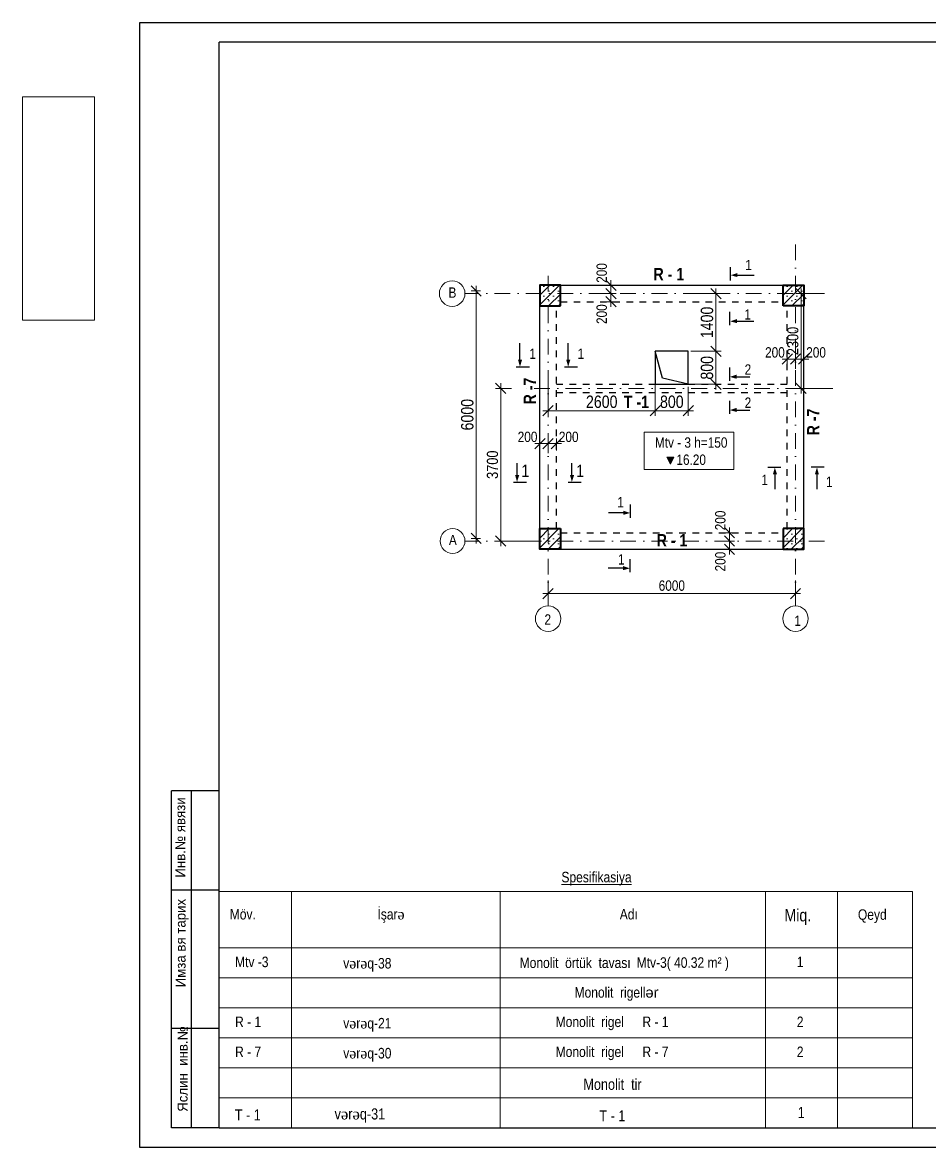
# Model space of a CAD drawing. Header units: millimetres. Extents: x -149347 to 251215, y -2929184 to -2541447.
# Drawn here: x 19029 to 41028, y -2671448 to -2644169 of the extents above; entities that cross this region are included whole.
import ezdxf

# ---------------------------------------------------------------- set-up
doc = ezdxf.new("R2010")
doc.units = ezdxf.units.MM
doc.linetypes.add('DASHDOTX2', pattern=[50.8, 25.4, -12.7, 0, -12.7])
doc.linetypes.add('HIDDEN', pattern=[4, 2, -2])
doc.layers.add('cedvel  0.09', color=7, linetype='Continuous', lineweight=13)
doc.layers.add('Калонлар', color=2, linetype='Continuous', lineweight=40)
doc.styles.add('CP_ATTR', font='A3TI(LA).TTF')
doc.styles.add('style1', font='A3TI(LA).TTF', dxfattribs={"height": 400})
doc.styles.add('style6', font='ARIALN.TTF', dxfattribs={"height": 300})
doc.dimstyles.new('DIM_100', dxfattribs={"dimscale": 100, "dimtxt": 250, "dimasz": 2.5, "dimexe": 1.25, "dimexo": 0.625, "dimtad": 1, "dimdec": 0, "dimtxsty": 'style1', "dimblk": 'OBLIQUE', "dimcen": 2.5, "dimdle": 1.25, "dimclrd": 251, "dimclre": 251, "dimaunit": 1, "dimadec": 3, "dimazin": 0, "dimtfac": 1, "dimtdec": 0, "dimtmove": 1, "dimatfit": 3, "dimfxl": 1.25, "dimlwd": 5, "dimlwe": 5, "dimarcsym": 0})

# ---------------------------------------------------------------- blocks, each defined once
blk = doc.blocks.new('mekteb')
at = {"color": 0, "lineweight": 25}
for p, q in [((99643, -1821466), (139843, -1821466)), ((99643, -1849866), (99643, -1821466)), ((139843, -1849866), (99643, -1849866))]:
    blk.add_line(p, q, dxfattribs=at)
at = {"color": 0, "lineweight": 25, "ltscale": 15}
for p, q in [((101643, -1849366), (101643, -1821966)), ((139343, -1821966), (101643, -1821966)), ((101643, -1849366), (139343, -1849366))]:
    blk.add_line(p, q, dxfattribs=at)
at = {"lineweight": 25, "ltscale": 0.25}
for p, q in [((100443, -1849366), (100443, -1840866)), ((100943, -1849367), (100943, -1840866))]:
    blk.add_line(p, q, dxfattribs=at)
at = {"lineweight": 25}
for p, q in [((101643, -1840866), (100443, -1840866)), ((101645, -1843366), (100445, -1843366)), ((101645, -1846866), (100445, -1846866)), ((101643, -1849366), (100443, -1849366))]:
    blk.add_line(p, q, dxfattribs=at)
at = {"lineweight": 25, "char_height": 250.01, "width": 5960.07, "attachment_point": 1, "rotation": 90, "style": 'CP_ATTR'}
for s, insert in [('\\pt3143;Инв.№ явязи', (100535, -1843053)), ('\\pt3143;Имза вя тарих', (100544, -1845823)), ('\\pt3143;Яслин  инв.№', (100595, -1848965))]:
    blk.add_mtext(s, dxfattribs=dict(at, insert=insert))
blk = doc.blocks.new('_Oblique')
at = {"color": 0, "linetype": 'ByBlock', "lineweight": -2}
blk.add_line((-0.5, -0.5), (0.5, 0.5), dxfattribs=at)
blk = doc.blocks.new('*D540')
at = {"color": 251, "lineweight": 5, "ltscale": 50, "transparency": 16777216}
for p, q in [((31778, -2657700), (31778, -2658141)), ((37778, -2657700), (37778, -2658141))]:
    blk.add_line(p, q, dxfattribs=at)
at = {"color": 251, "linetype": 'ByBlock', "lineweight": 5, "ltscale": 50, "transparency": 16777216}
blk.add_line((31653, -2658016), (37903, -2658016), dxfattribs=at)
at = {"layer": 'Defpoints', "color": 0, "lineweight": 15, "ltscale": 50, "transparency": 16777216}
for p in [(31778, -2657638), (37778, -2657638), (37778, -2658016)]:
    blk.add_point(p, dxfattribs=at)
at = {"color": 251, "lineweight": 5, "ltscale": 50, "transparency": 16777216, "xscale": 250, "yscale": 250, "zscale": 250, "rotation": 180}
blk.add_blockref('_Oblique', (31778, -2658016), dxfattribs=at)
at = {"color": 251, "lineweight": 5, "ltscale": 50, "transparency": 16777216, "xscale": 250, "yscale": 250, "zscale": 250}
blk.add_blockref('_Oblique', (37778, -2658016), dxfattribs=at)
at = {"color": 0, "lineweight": 15, "ltscale": 50, "transparency": 16777216, "insert": (34778, -2657825), "char_height": 300, "attachment_point": 5, "style": 'style6'}
blk.add_mtext('{\\H0.83333x;6000}', dxfattribs=at)
blk = doc.blocks.new('*D541')
at = {"color": 251, "linetype": 'ByBlock', "lineweight": 5, "ltscale": 50, "transparency": 16777216}
blk.add_line((30033, -2650554), (30033, -2656804), dxfattribs=at)
at = {"color": 251, "lineweight": 5, "ltscale": 50, "transparency": 16777216}
for p, q in [((30136, -2650679), (29908, -2650679)), ((30136, -2656679), (29908, -2656679))]:
    blk.add_line(p, q, dxfattribs=at)
at = {"layer": 'Defpoints', "color": 0, "lineweight": 15, "ltscale": 50, "transparency": 16777216}
for p in [(30198, -2650679), (30033, -2656679), (30198, -2656679)]:
    blk.add_point(p, dxfattribs=at)
at = {"color": 251, "lineweight": 5, "ltscale": 50, "transparency": 16777216, "xscale": 250, "yscale": 250, "zscale": 250}
for p, rotation in [((30033, -2650679), 90), ((30033, -2656679), 270)]:
    blk.add_blockref('_Oblique', p, dxfattribs=dict(at, rotation=rotation))
at = {"color": 0, "lineweight": 15, "ltscale": 50, "transparency": 16777216, "insert": (29818, -2653679), "char_height": 300, "attachment_point": 5, "rotation": 90, "style": 'style6'}
blk.add_mtext('6000', dxfattribs=at)
blk = doc.blocks.new('*D542')
at = {"color": 251, "lineweight": 5, "ltscale": 50, "transparency": 16777216}
for p, q in [((37578, -2652496), (37578, -2652205)), ((37778, -2652567), (37778, -2652205))]:
    blk.add_line(p, q, dxfattribs=at)
at = {"color": 251, "linetype": 'ByBlock', "lineweight": 5, "ltscale": 50, "transparency": 16777216}
blk.add_line((37453, -2652330), (37903, -2652330), dxfattribs=at)
at = {"layer": 'Defpoints', "color": 0, "lineweight": 15, "ltscale": 50, "transparency": 16777216}
for p in [(37778, -2652330), (37578, -2652559), (37778, -2652630)]:
    blk.add_point(p, dxfattribs=at)
at = {"color": 251, "lineweight": 5, "ltscale": 50, "transparency": 16777216, "xscale": 250, "yscale": 250, "zscale": 250, "rotation": 180}
blk.add_blockref('_Oblique', (37578, -2652330), dxfattribs=at)
at = {"color": 251, "lineweight": 5, "ltscale": 50, "transparency": 16777216, "xscale": 250, "yscale": 250, "zscale": 250}
blk.add_blockref('_Oblique', (37778, -2652330), dxfattribs=at)
at = {"color": 0, "lineweight": 15, "ltscale": 50, "transparency": 16777216, "insert": (37279, -2652170), "char_height": 300, "attachment_point": 5, "style": 'style6'}
blk.add_mtext('{\\H0.83333x;200}', dxfattribs=at)
blk = doc.blocks.new('*D549')
at = {"color": 251, "linetype": 'ByBlock', "lineweight": 5, "ltscale": 50, "transparency": 16777216}
blk.add_line((35847, -2652267), (35847, -2650617), dxfattribs=at)
at = {"color": 251, "lineweight": 5, "ltscale": 50, "transparency": 16777216}
for p, q in [((35240, -2650742), (35972, -2650742)), ((35240, -2652142), (35972, -2652142))]:
    blk.add_line(p, q, dxfattribs=at)
at = {"layer": 'Defpoints', "color": 0, "lineweight": 15, "ltscale": 50, "transparency": 16777216}
for p in [(35178, -2650742), (35847, -2650742), (35178, -2652142)]:
    blk.add_point(p, dxfattribs=at)
at = {"color": 251, "lineweight": 5, "ltscale": 50, "transparency": 16777216, "xscale": 250, "yscale": 250, "zscale": 250}
for p, rotation in [((35847, -2650742), 90), ((35847, -2652142), 270)]:
    blk.add_blockref('_Oblique', p, dxfattribs=dict(at, rotation=rotation))
at = {"color": 0, "lineweight": 15, "ltscale": 50, "transparency": 16777216, "insert": (35632, -2651442), "char_height": 300, "attachment_point": 5, "rotation": 90, "style": 'style6'}
blk.add_mtext('1400', dxfattribs=at)
blk = doc.blocks.new('*D550')
at = {"color": 251, "lineweight": 5, "ltscale": 50, "transparency": 16777216}
for p, q in [((35240, -2652142), (35972, -2652142)), ((35240, -2652942), (35972, -2652942))]:
    blk.add_line(p, q, dxfattribs=at)
at = {"color": 251, "linetype": 'ByBlock', "lineweight": 5, "ltscale": 50, "transparency": 16777216}
blk.add_line((35847, -2652017), (35847, -2653067), dxfattribs=at)
at = {"layer": 'Defpoints', "color": 0, "lineweight": 15, "ltscale": 50, "transparency": 16777216}
for p in [(35178, -2652142), (35178, -2652942), (35847, -2652942)]:
    blk.add_point(p, dxfattribs=at)
at = {"color": 251, "lineweight": 5, "ltscale": 50, "transparency": 16777216, "xscale": 250, "yscale": 250, "zscale": 250}
for p, rotation in [((35847, -2652142), 90), ((35847, -2652942), 270)]:
    blk.add_blockref('_Oblique', p, dxfattribs=dict(at, rotation=rotation))
at = {"color": 0, "lineweight": 15, "ltscale": 50, "transparency": 16777216, "insert": (35632, -2652542), "char_height": 300, "attachment_point": 5, "rotation": 90, "style": 'style6'}
blk.add_mtext('800', dxfattribs=at)
blk = doc.blocks.new('*D551')
at = {"color": 251, "lineweight": 5, "ltscale": 50, "transparency": 16777216}
for p, q in [((34378, -2653005), (34378, -2653709)), ((35178, -2653005), (35178, -2653709))]:
    blk.add_line(p, q, dxfattribs=at)
at = {"color": 251, "linetype": 'ByBlock', "lineweight": 5, "ltscale": 50, "transparency": 16777216}
blk.add_line((35303, -2653584), (34253, -2653584), dxfattribs=at)
at = {"layer": 'Defpoints', "color": 0, "lineweight": 15, "ltscale": 50, "transparency": 16777216}
for p in [(34378, -2652942), (35178, -2652942), (34378, -2653584)]:
    blk.add_point(p, dxfattribs=at)
at = {"color": 251, "lineweight": 5, "ltscale": 50, "transparency": 16777216, "xscale": 250, "yscale": 250, "zscale": 250, "rotation": 180}
blk.add_blockref('_Oblique', (34378, -2653584), dxfattribs=at)
at = {"color": 251, "lineweight": 5, "ltscale": 50, "transparency": 16777216, "xscale": 250, "yscale": 250, "zscale": 250}
blk.add_blockref('_Oblique', (35178, -2653584), dxfattribs=at)
at = {"color": 0, "lineweight": 15, "ltscale": 50, "transparency": 16777216, "insert": (34778, -2653368), "char_height": 300, "attachment_point": 5, "style": 'style6'}
blk.add_mtext('800', dxfattribs=at)
blk = doc.blocks.new('*D552')
at = {"color": 251, "lineweight": 5, "ltscale": 50, "transparency": 16777216}
for p, q in [((31778, -2652873), (31778, -2653709)), ((34378, -2652873), (34378, -2653709))]:
    blk.add_line(p, q, dxfattribs=at)
at = {"color": 251, "linetype": 'ByBlock', "lineweight": 5, "ltscale": 50, "transparency": 16777216}
blk.add_line((34503, -2653584), (31653, -2653584), dxfattribs=at)
at = {"layer": 'Defpoints', "color": 0, "lineweight": 15, "ltscale": 50, "transparency": 16777216}
for p in [(31778, -2652810), (34378, -2652810), (31778, -2653584)]:
    blk.add_point(p, dxfattribs=at)
at = {"color": 251, "lineweight": 5, "ltscale": 50, "transparency": 16777216, "xscale": 250, "yscale": 250, "zscale": 250, "rotation": 180}
blk.add_blockref('_Oblique', (31778, -2653584), dxfattribs=at)
at = {"color": 251, "lineweight": 5, "ltscale": 50, "transparency": 16777216, "xscale": 250, "yscale": 250, "zscale": 250}
blk.add_blockref('_Oblique', (34378, -2653584), dxfattribs=at)
at = {"color": 0, "lineweight": 15, "ltscale": 50, "transparency": 16777216, "insert": (33078, -2653368), "char_height": 300, "attachment_point": 5, "style": 'style6'}
blk.add_mtext('2600', dxfattribs=at)
blk = doc.blocks.new('*D528')
at = {"color": 251, "lineweight": 5, "ltscale": 50, "transparency": 16777216}
for p, q in [((37778, -2652567), (37778, -2652205)), ((37978, -2652496), (37978, -2652205))]:
    blk.add_line(p, q, dxfattribs=at)
at = {"color": 251, "linetype": 'ByBlock', "lineweight": 5, "ltscale": 50, "transparency": 16777216}
blk.add_line((38103, -2652330), (37653, -2652330), dxfattribs=at)
at = {"layer": 'Defpoints', "color": 0, "lineweight": 15, "ltscale": 50, "transparency": 16777216}
for p in [(37778, -2652330), (37778, -2652630), (37978, -2652559)]:
    blk.add_point(p, dxfattribs=at)
at = {"color": 251, "lineweight": 5, "ltscale": 50, "transparency": 16777216, "xscale": 250, "yscale": 250, "zscale": 250, "rotation": 180}
blk.add_blockref('_Oblique', (37778, -2652330), dxfattribs=at)
at = {"color": 251, "lineweight": 5, "ltscale": 50, "transparency": 16777216, "xscale": 250, "yscale": 250, "zscale": 250}
blk.add_blockref('_Oblique', (37978, -2652330), dxfattribs=at)
at = {"color": 0, "lineweight": 15, "ltscale": 50, "transparency": 16777216, "insert": (38277, -2652170), "char_height": 300, "attachment_point": 5, "style": 'style6'}
blk.add_mtext('{\\H0.83333x;200}', dxfattribs=at)
blk = doc.blocks.new('*D529')
at = {"color": 251, "linetype": 'ByBlock', "lineweight": 5, "ltscale": 50, "transparency": 16777216}
blk.add_line((31453, -2654378), (31903, -2654378), dxfattribs=at)
at = {"color": 251, "lineweight": 5, "ltscale": 50, "transparency": 16777216}
for p, q in [((31578, -2654544), (31578, -2654253)), ((31778, -2654615), (31778, -2654253))]:
    blk.add_line(p, q, dxfattribs=at)
at = {"layer": 'Defpoints', "color": 0, "lineweight": 15, "ltscale": 50, "transparency": 16777216}
for p in [(31778, -2654378), (31578, -2654607), (31778, -2654678)]:
    blk.add_point(p, dxfattribs=at)
at = {"color": 251, "lineweight": 5, "ltscale": 50, "transparency": 16777216, "xscale": 250, "yscale": 250, "zscale": 250, "rotation": 180}
blk.add_blockref('_Oblique', (31578, -2654378), dxfattribs=at)
at = {"color": 251, "lineweight": 5, "ltscale": 50, "transparency": 16777216, "xscale": 250, "yscale": 250, "zscale": 250}
blk.add_blockref('_Oblique', (31778, -2654378), dxfattribs=at)
at = {"color": 0, "lineweight": 15, "ltscale": 50, "transparency": 16777216, "insert": (31279, -2654218), "char_height": 300, "attachment_point": 5, "style": 'style6'}
blk.add_mtext('{\\H0.83333x;200}', dxfattribs=at)
blk = doc.blocks.new('*D530')
at = {"color": 251, "linetype": 'ByBlock', "lineweight": 5, "ltscale": 50, "transparency": 16777216}
blk.add_line((32103, -2654378), (31653, -2654378), dxfattribs=at)
at = {"color": 251, "lineweight": 5, "ltscale": 50, "transparency": 16777216}
for p, q in [((31778, -2654615), (31778, -2654253)), ((31978, -2654544), (31978, -2654253))]:
    blk.add_line(p, q, dxfattribs=at)
at = {"layer": 'Defpoints', "color": 0, "lineweight": 15, "ltscale": 50, "transparency": 16777216}
for p in [(31778, -2654378), (31778, -2654678), (31978, -2654607)]:
    blk.add_point(p, dxfattribs=at)
at = {"color": 251, "lineweight": 5, "ltscale": 50, "transparency": 16777216, "xscale": 250, "yscale": 250, "zscale": 250, "rotation": 180}
blk.add_blockref('_Oblique', (31778, -2654378), dxfattribs=at)
at = {"color": 251, "lineweight": 5, "ltscale": 50, "transparency": 16777216, "xscale": 250, "yscale": 250, "zscale": 250}
blk.add_blockref('_Oblique', (31978, -2654378), dxfattribs=at)
at = {"color": 0, "lineweight": 15, "ltscale": 50, "transparency": 16777216, "insert": (32277, -2654218), "char_height": 300, "attachment_point": 5, "style": 'style6'}
blk.add_mtext('{\\H0.83333x;200}', dxfattribs=at)
blk = doc.blocks.new('*D531')
at = {"color": 251, "lineweight": 5, "ltscale": 50, "transparency": 16777216}
for p, q in [((33134, -2650542), (33425, -2650542)), ((33063, -2650742), (33425, -2650742))]:
    blk.add_line(p, q, dxfattribs=at)
at = {"color": 251, "linetype": 'ByBlock', "lineweight": 5, "ltscale": 50, "transparency": 16777216}
blk.add_line((33300, -2650417), (33300, -2650867), dxfattribs=at)
at = {"layer": 'Defpoints', "color": 0, "lineweight": 15, "ltscale": 50, "transparency": 16777216}
for p in [(33071, -2650542), (33000, -2650742), (33300, -2650742)]:
    blk.add_point(p, dxfattribs=at)
at = {"color": 251, "lineweight": 5, "ltscale": 50, "transparency": 16777216, "xscale": 250, "yscale": 250, "zscale": 250}
for p, rotation in [((33300, -2650542), 90), ((33300, -2650742), 270)]:
    blk.add_blockref('_Oblique', p, dxfattribs=dict(at, rotation=rotation))
at = {"color": 0, "lineweight": 15, "ltscale": 50, "transparency": 16777216, "insert": (33079, -2650243), "char_height": 300, "attachment_point": 5, "rotation": 90, "style": 'style6'}
blk.add_mtext('{\\H0.83333x;200}', dxfattribs=at)
blk = doc.blocks.new('*D532')
at = {"color": 251, "linetype": 'ByBlock', "lineweight": 5, "ltscale": 50, "transparency": 16777216}
blk.add_line((33300, -2651067), (33300, -2650617), dxfattribs=at)
at = {"color": 251, "lineweight": 5, "ltscale": 50, "transparency": 16777216}
for p, q in [((33063, -2650742), (33425, -2650742)), ((33134, -2650942), (33425, -2650942))]:
    blk.add_line(p, q, dxfattribs=at)
at = {"layer": 'Defpoints', "color": 0, "lineweight": 15, "ltscale": 50, "transparency": 16777216}
for p in [(33000, -2650742), (33300, -2650742), (33071, -2650942)]:
    blk.add_point(p, dxfattribs=at)
at = {"color": 251, "lineweight": 5, "ltscale": 50, "transparency": 16777216, "xscale": 250, "yscale": 250, "zscale": 250}
for p, rotation in [((33300, -2650742), 90), ((33300, -2650942), 270)]:
    blk.add_blockref('_Oblique', p, dxfattribs=dict(at, rotation=rotation))
at = {"color": 0, "lineweight": 15, "ltscale": 50, "transparency": 16777216, "insert": (33079, -2651241), "char_height": 300, "attachment_point": 5, "rotation": 90, "style": 'style6'}
blk.add_mtext('{\\H0.83333x;200}', dxfattribs=at)
blk = doc.blocks.new('*D533')
at = {"color": 251, "lineweight": 5, "ltscale": 50, "transparency": 16777216}
for p, q in [((36010, -2656542), (36302, -2656542)), ((35939, -2656742), (36302, -2656742))]:
    blk.add_line(p, q, dxfattribs=at)
at = {"color": 251, "linetype": 'ByBlock', "lineweight": 5, "ltscale": 50, "transparency": 16777216}
blk.add_line((36177, -2656417), (36177, -2656867), dxfattribs=at)
at = {"layer": 'Defpoints', "color": 0, "lineweight": 15, "ltscale": 50, "transparency": 16777216}
for p in [(35948, -2656542), (35877, -2656742), (36177, -2656742)]:
    blk.add_point(p, dxfattribs=at)
at = {"color": 251, "lineweight": 5, "ltscale": 50, "transparency": 16777216, "xscale": 250, "yscale": 250, "zscale": 250}
for p, rotation in [((36177, -2656542), 90), ((36177, -2656742), 270)]:
    blk.add_blockref('_Oblique', p, dxfattribs=dict(at, rotation=rotation))
at = {"color": 0, "lineweight": 15, "ltscale": 50, "transparency": 16777216, "insert": (35956, -2656243), "char_height": 300, "attachment_point": 5, "rotation": 90, "style": 'style6'}
blk.add_mtext('{\\H0.83333x;200}', dxfattribs=at)
blk = doc.blocks.new('*D534')
at = {"color": 251, "linetype": 'ByBlock', "lineweight": 5, "ltscale": 50, "transparency": 16777216}
blk.add_line((36177, -2657067), (36177, -2656617), dxfattribs=at)
at = {"color": 251, "lineweight": 5, "ltscale": 50, "transparency": 16777216}
for p, q in [((35939, -2656742), (36302, -2656742)), ((36010, -2656942), (36302, -2656942))]:
    blk.add_line(p, q, dxfattribs=at)
at = {"layer": 'Defpoints', "color": 0, "lineweight": 15, "ltscale": 50, "transparency": 16777216}
for p in [(35877, -2656742), (36177, -2656742), (35948, -2656942)]:
    blk.add_point(p, dxfattribs=at)
at = {"color": 251, "lineweight": 5, "ltscale": 50, "transparency": 16777216, "xscale": 250, "yscale": 250, "zscale": 250}
for p, rotation in [((36177, -2656742), 90), ((36177, -2656942), 270)]:
    blk.add_blockref('_Oblique', p, dxfattribs=dict(at, rotation=rotation))
at = {"color": 0, "lineweight": 15, "ltscale": 50, "transparency": 16777216, "insert": (35956, -2657241), "char_height": 300, "attachment_point": 5, "rotation": 90, "style": 'style6'}
blk.add_mtext('{\\H0.83333x;200}', dxfattribs=at)
blk = doc.blocks.new('*D535')
at = {"color": 251, "lineweight": 5, "ltscale": 50, "transparency": 16777216}
for p, q in [((30892, -2653042), (30504, -2653042)), ((31232, -2656742), (30504, -2656742))]:
    blk.add_line(p, q, dxfattribs=at)
at = {"color": 251, "linetype": 'ByBlock', "lineweight": 5, "ltscale": 50, "transparency": 16777216}
blk.add_line((30629, -2656867), (30629, -2652917), dxfattribs=at)
at = {"layer": 'Defpoints', "color": 0, "lineweight": 15, "ltscale": 50, "transparency": 16777216}
for p in [(30629, -2653042), (30954, -2653042), (31294, -2656742)]:
    blk.add_point(p, dxfattribs=at)
at = {"color": 251, "lineweight": 5, "ltscale": 50, "transparency": 16777216, "xscale": 250, "yscale": 250, "zscale": 250}
for p, rotation in [((30629, -2653042), 90), ((30629, -2656742), 270)]:
    blk.add_blockref('_Oblique', p, dxfattribs=dict(at, rotation=rotation))
at = {"color": 0, "lineweight": 15, "ltscale": 50, "transparency": 16777216, "insert": (30429, -2654892), "char_height": 300, "attachment_point": 5, "rotation": 90, "style": 'style6'}
blk.add_mtext('{\\H0.9x;3700}', dxfattribs=at)
blk = doc.blocks.new('*D553')
at = {"color": 251, "linetype": 'ByBlock', "lineweight": 5, "ltscale": 50, "transparency": 16777216}
blk.add_line((37915, -2653167), (37915, -2650617), dxfattribs=at)
at = {"color": 251, "lineweight": 5, "ltscale": 50, "transparency": 16777216}
for p, q in [((38358, -2650742), (37790, -2650742)), ((38358, -2653042), (37790, -2653042))]:
    blk.add_line(p, q, dxfattribs=at)
at = {"layer": 'Defpoints', "color": 0, "lineweight": 15, "ltscale": 50, "transparency": 16777216}
for p in [(37915, -2650742), (38421, -2650742), (38421, -2653042)]:
    blk.add_point(p, dxfattribs=at)
at = {"color": 251, "lineweight": 5, "ltscale": 50, "transparency": 16777216, "xscale": 250, "yscale": 250, "zscale": 250}
for p, rotation in [((37915, -2650742), 90), ((37915, -2653042), 270)]:
    blk.add_blockref('_Oblique', p, dxfattribs=dict(at, rotation=rotation))
at = {"color": 0, "lineweight": 15, "ltscale": 50, "transparency": 16777216, "insert": (37714, -2651892), "char_height": 300, "attachment_point": 5, "rotation": 90, "style": 'style6'}
blk.add_mtext('{\\H0.9x;2300}', dxfattribs=at)

msp = doc.modelspace()

# ---------------------------------------------------------------- hatches: boundary and pattern name
at = {"lineweight": 15, "ltscale": 50}
h = msp.add_hatch(dxfattribs=at)
h.set_pattern_fill('SACNCR', color=4, scale=70)
h.set_pattern_definition([(45, (-772642.18, -69659.82), (-117.865862, 117.865862), []), (45, (-772524.32, -69659.82), (-117.865862, 117.865862), [0, -166.6875])])
h.paths.add_polyline_path([(32077.81576, -2651042.21499), (31577.81576, -2651042.21499), (31577.81576, -2650542.21499), (32077.81576, -2650542.21499)])
h = msp.add_hatch(dxfattribs=at)
h.set_pattern_fill('SACNCR', color=4, scale=70)
h.set_pattern_definition([(45, (-766742.18, -69659.82), (-117.865862, 117.865862), []), (45, (-766624.32, -69659.82), (-117.865862, 117.865862), [0, -166.6875])])
h.paths.add_polyline_path([(37977.81576, -2651042.21499), (37477.81576, -2651042.21499), (37477.81576, -2650542.21499), (37977.81576, -2650542.21499)])
at = {"lineweight": 20, "ltscale": 15}
h = msp.add_hatch(color=256, dxfattribs=at)
h.dxf.hatch_style = 1
h.paths.add_polyline_path([(34656.23581, -2654712.58068), (34829.96245, -2654712.58068), (34742.62814, -2654878.93711)])
at = {"lineweight": 15, "ltscale": 50}
h = msp.add_hatch(dxfattribs=at)
h.set_pattern_fill('SACNCR', color=4, scale=70)
h.set_pattern_definition([(45, (-772642.18, -63759.82), (-117.865862, 117.865862), []), (45, (-772524.32, -63759.82), (-117.865862, 117.865862), [0, -166.6875])])
h.paths.add_polyline_path([(32077.81576, -2656942.21499), (31577.81576, -2656942.21499), (31577.81576, -2656442.21499), (32077.81576, -2656442.21499)])
h = msp.add_hatch(dxfattribs=at)
h.set_pattern_fill('SACNCR', color=4, scale=70)
h.set_pattern_definition([(45, (-766742.18, -63759.82), (-117.865862, 117.865862), []), (45, (-766624.32, -63759.82), (-117.865862, 117.865862), [0, -166.6875])])
h.paths.add_polyline_path([(37977.81576, -2656942.21499), (37477.81576, -2656942.21499), (37477.81576, -2656442.21499), (37977.81576, -2656442.21499)])

# ---------------------------------------------------------------- linework, layer by layer
at = {"color": 1, "linetype": 'DASHDOTX2', "lineweight": 13, "ltscale": 15}
for p, q in [((37777.81576, -2658315.4374), (37777.81576, -2649375.50898)), ((31777.81576, -2658315.4374), (31777.81576, -2650188.85818)), ((38480.22982, -2650742.21499), (29760.36207, -2650742.21499)), ((38480.22982, -2656742.21499), (29760.36207, -2656742.21499))]:
    msp.add_line(p, q, dxfattribs=at)
at = {"lineweight": 30}
for p, q in [((36199.08236, -2650422.90521), (36199.08236, -2650105.50681)), ((36371.01251, -2650296.82939), (36776.06884, -2650296.82939)), ((36183.5397, -2651504.93415), (36183.5397, -2651187.53576)), ((36358.87921, -2651414.27843), (36763.93554, -2651414.27843)), ((31094.38169, -2652348.79954), (31094.38169, -2651943.74321)), ((32263.61208, -2652348.79954), (32263.61208, -2651943.74321)), ((31005.08447, -2652520.72969), (31322.48286, -2652520.72969)), ((32174.31486, -2652520.72969), (32491.71325, -2652520.72969)), ((36183.5397, -2652854.83472), (36183.5397, -2652537.43633)), ((36348.9147, -2652761.80052), (36673.3908, -2652761.80052)), ((36183.5397, -2653660.28222), (36183.5397, -2653342.88383)), ((36348.9147, -2653567.24802), (36673.3908, -2653567.24802)), ((31024.03593, -2655143.95964), (31024.03593, -2654857.59705)), ((32354.30927, -2655143.95964), (32354.30927, -2654857.59705)), ((37103.73355, -2654953.40894), (37421.13194, -2654953.40894)), ((38471.76487, -2654953.40894), (38154.36648, -2654953.40894)), ((37276.16815, -2655125.3391), (37276.16815, -2655484.48436)), ((38299.33027, -2655125.3391), (38299.33027, -2655484.48436)), ((30934.73871, -2655315.88979), (31252.1371, -2655315.88979)), ((32265.01205, -2655315.88979), (32582.41044, -2655315.88979)), ((33603.30924, -2656057.91147), (33240.64098, -2656057.91147)), ((33775.23939, -2656176.9298), (33775.23939, -2655859.53141)), ((33766.38568, -2657496.03542), (33766.38568, -2657178.63703)), ((33594.45552, -2657403.78518), (33231.78727, -2657403.78518))]:
    msp.add_line(p, q, dxfattribs=at)
at = {"color": 0, "lineweight": 20, "ltscale": 15}
for p, q in [((34828.98534, -2654712.58068), (34655.2587, -2654712.58068)), ((34656.23581, -2654712.58068), (34742.62814, -2654878.93711)), ((34742.62814, -2654878.93711), (34829.96245, -2654712.58068))]:
    msp.add_line(p, q, dxfattribs=at)
at = {"lineweight": 20}
for p, q in [((40613.46149, -2665241.80383), (23799.56805, -2665241.80383)), ((25556.33325, -2665241.80383), (25556.33325, -2670967.61619)), ((30616.01133, -2665234.44059), (30616.01133, -2666605.09249)), ((37046.77943, -2665241.80383), (37046.77943, -2670967.61619)), ((38795.74328, -2665241.80383), (38795.74328, -2666605.09249)), ((40613.46149, -2665241.80383), (40613.46149, -2670967.61619)), ((40613.46149, -2666605.09249), (23799.56805, -2666605.09249)), ((30616.01133, -2666605.09249), (30616.01133, -2670967.61619)), ((38795.74328, -2666605.09249), (38795.74328, -2670967.61619)), ((40613.46149, -2667332.17977), (23787.14677, -2667332.17977))]:
    msp.add_line(p, q, dxfattribs=at)
at = {"color": 1, "lineweight": 15, "ltscale": 15}
for points in [[(19029.34701, -2645969.47968), (20775.9368, -2645969.47968), (20775.9368, -2651387.49007), (19029.34701, -2651387.49007)], [(37977.81576, -2650542.21499), (31577.81576, -2650542.21499), (31577.81576, -2656942.21499), (37977.81576, -2656942.21499)]]:
    msp.add_lwpolyline(points, close=True, dxfattribs=at)
at = {"color": 3, "lineweight": 30}
for points in [[(32077.81576, -2650542.21499), (37477.81576, -2650542.21499)], [(31577.81576, -2656442.21499), (31577.81576, -2651042.21499)], [(37977.81576, -2656442.21499), (37977.81576, -2651042.21499)], [(32077.81576, -2656942.21499), (37477.81576, -2656942.21499)]]:
    msp.add_lwpolyline(points, dxfattribs=at)
at = {"linetype": 'HIDDEN', "lineweight": 25, "ltscale": 80}
for points in [[(31977.81576, -2656442.21499), (31977.81576, -2651042.21499)], [(32077.81576, -2650942.21499), (37477.81576, -2650942.21499)], [(37577.81576, -2656442.21499), (37577.81576, -2651042.21499)], [(31977.81576, -2652942.21499), (37577.81576, -2652942.21499)], [(31977.81576, -2653142.21499), (37577.81576, -2653142.21499)], [(32077.81576, -2656542.21499), (37477.81576, -2656542.21499)]]:
    msp.add_lwpolyline(points, dxfattribs=at)
at = {"color": 3, "lineweight": 30, "ltscale": 15}
msp.add_lwpolyline([(34377.81576, -2652942.21499), (35177.81576, -2652942.21499), (35177.81576, -2652142.21499), (34377.81576, -2652142.21499)], close=True, dxfattribs=at)
msp.add_lwpolyline([(35177.81576, -2652942.21499), (34552.66978, -2652795.43089), (34377.81576, -2652142.21499)], dxfattribs=at)
at = {"color": 1, "linetype": 'DASHDOTX2', "lineweight": 13, "ltscale": 15}
msp.add_lwpolyline([(38680.80501, -2653042.21499), (31075.4017, -2653042.21499)], dxfattribs=at)
at = {"color": 0, "lineweight": 5, "ltscale": 15}
msp.add_lwpolyline([(34105.08169, -2654105.51445), (36280.57713, -2654105.51445), (36280.57713, -2655009.89847), (34105.08169, -2655009.89847)], close=True, dxfattribs=at)
at = {"color": 231, "lineweight": 15, "ltscale": 50}
for centre, radius in [((29450.02153, -2650742.21499), 310.34053), ((29459.95697, -2656742.21499), 300.40509), ((31777.81576, -2658624.60361), 309.16622), ((37777.81576, -2658624.60361), 309.16622)]:
    msp.add_circle(centre, radius, dxfattribs=at)
at = {"lineweight": 30}
for points in [[(36371.01251, -2650243.71592), (36205.63751, -2650296.82939), (36371.01251, -2650342.77406)], [(36358.87921, -2651361.16496), (36193.50421, -2651414.27843), (36358.87921, -2651460.2231)], [(31147.49516, -2652348.79954), (31094.38169, -2652514.17454), (31048.43702, -2652348.79954)], [(32316.72555, -2652348.79954), (32263.61208, -2652514.17454), (32217.6674, -2652348.79954)], [(36348.9147, -2652708.68705), (36183.5397, -2652761.80052), (36348.9147, -2652807.74519)], [(36348.9147, -2653514.13455), (36183.5397, -2653567.24802), (36348.9147, -2653613.19269)], [(37329.28162, -2655125.3391), (37276.16815, -2654959.9641), (37230.22348, -2655125.3391)], [(38246.2168, -2655125.3391), (38299.33027, -2654959.9641), (38345.27494, -2655125.3391)], [(31077.1494, -2655143.95964), (31024.03593, -2655309.33464), (30978.09126, -2655143.95964)], [(32407.42274, -2655143.95964), (32354.30927, -2655309.33464), (32308.3646, -2655143.95964)], [(33603.30924, -2656008.3824), (33768.68424, -2656061.49587), (33603.30924, -2656107.44054)], [(33594.45552, -2657350.67171), (33759.83052, -2657403.78518), (33594.45552, -2657449.72985)]]:
    msp.add_solid(points, dxfattribs=at)
at = {"layer": 'cedvel  0.09', "lineweight": 20}
for p, q in [((40613.46149, -2668059.26706), (23799.56805, -2668059.26706)), ((40613.46149, -2668786.35434), (23799.56805, -2668786.35434)), ((40613.46149, -2669513.44163), (23799.56805, -2669513.44163)), ((40613.46149, -2670240.52891), (23799.56805, -2670240.52891)), ((40613.46137, -2670967.61619), (23799.56793, -2670967.61619)), ((40613.46149, -2670967.61619), (23799.56805, -2670967.61619))]:
    msp.add_line(p, q, dxfattribs=at)
at = {"layer": 'Калонлар', "color": 1}
for points in [[(32077.81576, -2651042.21499), (32077.81576, -2650542.21499), (31577.81576, -2650542.21499), (31577.81576, -2651042.21499)], [(37477.81576, -2651042.21499), (37477.81576, -2650542.21499), (37977.81576, -2650542.21499), (37977.81576, -2651042.21499)], [(32077.81576, -2656442.21499), (32077.81576, -2656942.21499), (31577.81576, -2656942.21499), (31577.81576, -2656442.21499)], [(37477.81576, -2656442.21499), (37477.81576, -2656942.21499), (37977.81576, -2656942.21499), (37977.81576, -2656442.21499)]]:
    msp.add_lwpolyline(points, close=True, dxfattribs=at)

# ---------------------------------------------------------------- block references
at = {"lineweight": 15, "xscale": 0.9604837554369011, "yscale": 0.9604837554369011, "zscale": 0.9604837554369011}
msp.add_blockref('mekteb', (-73827.0471, -894681.2072), dxfattribs=at)

# ---------------------------------------------------------------- texts
at = {"lineweight": 9, "char_height": 300, "width": 5396.4038597, "style": 'style6'}
for s, insert, attachment_point in [(' {\\fArial Narrow|b0|i0|c238|p34;\\H0.83333x;1}', (36463.85556, -2649924.69499), 1), (' {\\fArial Narrow|b0|i0|c238|p34;\\H0.83333x;1}', (36443.43284, -2651373.86769), 7), (' {\\fArial Narrow|b0|i0|c238|p34;\\H0.83333x;1}', (31481.61217, -2652325.73824), 9), (' {\\fArial Narrow|b0|i0|c238|p34;\\H0.83333x;1}', (32650.84256, -2652325.73824), 9), (' {\\fArial Narrow|b0|i0|c238|p34;\\H0.83333x;2}', (36449.1179, -2652707.58925), 7), (' {\\fArial Narrow|b0|i0|c238|p34;\\H0.83333x;2}', (36449.1179, -2653513.03675), 7), ('{\\fArial Narrow|b0|i0|c238|p34;1}', (31320.8548, -2655189.92433), 9), ('{\\fArial Narrow|b0|i0|c238|p34;1}', (32651.12814, -2655189.92433), 9), (' {\\fArial Narrow|b0|i0|c238|p34;\\H0.83333x;1}', (37111.64408, -2655132.91124), 3), (' {\\fArial Narrow|b0|i0|c238|p34;\\H0.83333x;1}', (38421.53695, -2655181.51114), 1), (' {\\fArial Narrow|b0|i0|c238|p34;\\H0.83333x;1}', (33613.60562, -2655925.41171), 9), (' {\\fArial Narrow|b0|i0|c238|p34;\\H0.83333x;1}', (33631.12428, -2657311.85157), 9)]:
    msp.add_mtext(s, dxfattribs=dict(at, insert=insert, attachment_point=attachment_point))
at = {"color": 2, "char_height": 300, "width": 2943.4782149, "attachment_point": 7, "style": 'style6'}
for s, insert in [('{\\fArial Narrow|b1|i0|c204|p34;R\\fArial Narrow|b1|i0|c238|p34; - 1}', (34333.20681, -2650421.49782)), ('{\\fArial Narrow|b1|i0|c238|p34;T -1} {\\fArial Narrow|b0|i0|c162|p34; }', (33613.87546, -2653520.34142)), ('{\\fArial Narrow|b1|i0|c204|p34;R\\fArial Narrow|b1|i0|c238|p34; - 1}', (34411.49277, -2656873.74777))]:
    msp.add_mtext(s, dxfattribs=dict(at, insert=insert))
at = {"color": 231, "lineweight": 15, "ltscale": 50, "char_height": 250, "attachment_point": 1, "style": 'style6'}
for s, insert in [('{\\fArial Narrow|b0|i0|c238|p34;B}', (29361.81635, -2650592.67701)), ('{\\fArial Narrow|b0|i0|c238|p34;A}', (29371.7518, -2656592.67701)), ('{\\fArial Narrow|b0|i0|c238|p34;2}', (31689.61058, -2658519.35482)), ('{\\fArial Narrow|b0|i0|c238|p34;1}', (37749.41973, -2658550.90504))]:
    msp.add_mtext_dynamic_manual_height_columns(s, width=157.5516269, gutter_width=12.5, heights=[0], dxfattribs=dict(at, insert=insert))
at = {"color": 2, "char_height": 300, "width": 2943.4782149, "attachment_point": 3, "rotation": 90, "style": 'style6'}
for insert in [(31184.57058, -2652781.53641), (38059.01179, -2653531.51552)]:
    msp.add_mtext('{\\fArial Narrow|b1|i0|c204|p34;R\\fArial Narrow|b1|i0|c238|p34; -7}', dxfattribs=dict(at, insert=insert))
at = {"color": 0, "ltscale": 3, "insert": (37005.19542, -2654899.302), "char_height": 300, "width": 3897.4617739, "attachment_point": 9, "style": 'style6'}
msp.add_mtext('\\pxqc,t8;{\\fArial Narrow|b0|i0|c238|p34;    \\fArial Narrow|b0|i0|c204|p34;\\H0.83333x;Mtv\\fArial Narrow|b0|i0|c238|p34; \\fArial Narrow|b0|i0|c204|p34;-\\fArial Narrow|b0|i0|c238|p34; 3 h=150 \\P\\ptz;    \\H0.8x; \\H1.25x;16.20}', dxfattribs=at)
at = {"color": 7, "lineweight": 5, "ltscale": 15, "attachment_point": 1, "style": 'style6'}
for s, insert, char_height in [('{\\fArial Narrow|b0|i0|c238|p34;\\LSpesifikasiya}', (32100.63471, -2664764.19772), 254.6775), ('{\\fArial Narrow|b0|i0|c238|p34;İşar\\fTimes New Roman|b0|i0|c238|p18;ə}', (27639.24877, -2665663.69857), 254.6775), ('{\\fArial Narrow|b0|i0|c238|p34;Möv.}', (24056.91745, -2665663.69857), 254.6775), ('{\\fArial Narrow|b0|i0|c238|p34;Adı}', (33515.7661, -2665663.69857), 254.6775), ('{\\fArial Narrow|b0|i0|c238|p34;Miq.}', (37509.79691, -2665665.14263), 300), ('{\\fArial Narrow|b0|i0|c238|p34;Qeyd}', (39291.84944, -2665672.50587), 254.6775)]:
    msp.add_mtext_dynamic_manual_height_columns(s, width=1101.6842084, gutter_width=3519.63915, heights=[0], dxfattribs=dict(at, insert=insert, char_height=char_height))
at = {"lineweight": 40, "attachment_point": 1, "style": 'style6'}
for s, insert, char_height, width in [('{\\fArial Narrow|b0|i0|c238|p34;Mtv -3  }', (24185.36034, -2666820.04085), 254.6775, 1200.2335115), ('{\\fArial Narrow|b0|i0|c238|p34;v\\fTimes New Roman|b0|i0|c238|p18;ə\\fArial Narrow|b0|i0|c238|p34;r\\fTimes New Roman|b0|i0|c238|p18;ə\\fArial Narrow|b0|i0|c238|p34;q-}38', (26808.67147, -2666852.56932), 254.6775, 1247.8296954), ('{\\fArial Narrow|b0|i0|c238|p34;Monolit  örtük  tavası   }', (31087.72388, -2666841.24415), 254.6775, 5270.3469366), ('{\\fArial Narrow|b0|i0|c238|p34; 1   }', (37728.34003, -2666820.04085), 254.6775, 1200.2335115), ('{\\fArial Narrow|b0|i0|c238|p34;Monolit  rigell\\fArial|b0|i0|c238|p34;ər}', (32419.11618, -2667559.41727), 254.6775, 5249.2929047), ('{\\fArial Narrow|b0|i0|c238|p34;R - 1   }', (24185.36034, -2668274.21542), 254.6775, 1200.2335115), ('{\\fArial Narrow|b0|i0|c238|p34;v\\fTimes New Roman|b0|i0|c238|p18;ə\\fArial Narrow|b0|i0|c238|p34;r\\fTimes New Roman|b0|i0|c238|p18;ə\\fArial Narrow|b0|i0|c238|p34;q-}21', (26808.67147, -2668306.74389), 254.6775, 1247.8296954), ('{\\fArial Narrow|b0|i0|c238|p34;Monolit  rigel}', (31961.03598, -2668272.11049), 254.6775, 5249.2929047), ('{\\fArial Narrow|b0|i0|c238|p34;R - 1   }', (34065.26671, -2668274.21542), 254.6775, 1200.2335115), ('{\\fArial Narrow|b0|i0|c238|p34; 2   }', (37728.34003, -2668274.21542), 254.6775, 1200.2335115), ('{\\fArial Narrow|b0|i0|c238|p34;R - 7   }', (24185.36034, -2669001.3027), 254.6775, 1200.2335115), ('{\\fArial Narrow|b0|i0|c238|p34;v\\fTimes New Roman|b0|i0|c238|p18;ə\\fArial Narrow|b0|i0|c238|p34;r\\fTimes New Roman|b0|i0|c238|p18;ə\\fArial Narrow|b0|i0|c238|p34;q-}30', (26808.67147, -2669033.83117), 254.6775, 1247.8296954), ('{\\fArial Narrow|b0|i0|c238|p34;Monolit  rigel}', (31961.03598, -2668999.19777), 254.6775, 5249.2929047), ('{\\fArial Narrow|b0|i0|c238|p34;R - 7   }', (34065.26671, -2669001.3027), 254.6775, 1200.2335115), ('{\\fArial Narrow|b0|i0|c238|p34; 2   }', (37728.34003, -2669001.3027), 254.6775, 1200.2335115), ('{\\fArial Narrow|b0|i0|c238|p34;Monolit  tir}', (32633.80125, -2669782.30463), 267.411375, 5511.75755), ('{\\fArial Narrow|b0|i0|c238|p34;T - 1   }', (24177.74977, -2670524.06231), 267.411375, 1260.245187), ('{\\fArial Narrow|b0|i0|c238|p34;v\\fTimes New Roman|b0|i0|c238|p18;ə\\fArial Narrow|b0|i0|c238|p34;r\\fTimes New Roman|b0|i0|c238|p18;ə\\fArial Narrow|b0|i0|c238|p34;q-}31', (26598.63065, -2670500.37958), 267.411375, 1310.2211802), ('{\\fArial Narrow|b0|i0|c238|p34;T - 1   }', (33021.23331, -2670545.7718), 267.411375, 1260.245187), ('{\\fArial Narrow|b0|i0|c238|p34; 1   }', (37745.77594, -2670466.22469), 267.411375, 1260.245187)]:
    msp.add_mtext(s, dxfattribs=dict(at, insert=insert, char_height=char_height, width=width))
at = {"color": 0, "insert": (32789.86183, -2666836.19526), "char_height": 254.6775, "width": 5518.0125, "attachment_point": 1, "style": 'style6'}
msp.add_mtext('{\\fArial Narrow|b0|i0|c238|p34;\\C256;              }Мtv-{\\fArial Narrow|b0|i0|c238|p34;3}( {\\fArial Narrow|b0|i0|c238|p34;40.32 }m²{\\fArial Narrow|b0|i0|c238|p34; })', dxfattribs=at)

# ---------------------------------------------------------------- dimensions: what is measured, and where the dimension line sits
at = {"color": 231, "lineweight": 15, "ltscale": 50}
for base, p1, p2, angle, picture, middle in [((33300.35802, -2650742.21499), (33071.16447, -2650542.21499), (33000.3229, -2650742.21499), 270, '*D531', (33269.5261, -2650243.04398)), ((33300.35802, -2650742.21499), (33071.16447, -2650942.21499), (33000.3229, -2650742.21499), 90, '*D532', (33269.5261, -2651241.386)), ((37777.81576, -2652329.78632), (37577.81576, -2652558.97986), (37777.81576, -2652629.82144), 0, '*D542', (37278.64475, -2652360.61823)), ((37777.81576, -2652329.78632), (37977.81576, -2652558.97986), (37777.81576, -2652629.82144), 180, '*D528', (38276.98677, -2652360.61823)), ((31777.81576, -2654377.7902), (31577.81576, -2654606.98374), (31777.81576, -2654677.82532), 0, '*D529', (31278.64475, -2654408.62212)), ((31777.81576, -2654377.7902), (31977.81576, -2654606.98374), (31777.81576, -2654677.82532), 180, '*D530', (32276.98677, -2654408.62212)), ((36177.01972, -2656742.21499), (35947.82618, -2656542.21499), (35876.9846, -2656742.21499), 270, '*D533', (36146.1878, -2656243.04398)), ((36177.01972, -2656742.21499), (35947.82618, -2656942.21499), (35876.9846, -2656742.21499), 90, '*D534', (36146.1878, -2657241.386))]:
    dim = msp.add_linear_dim(base=base, p1=p1, p2=p2, angle=angle, text='{\\H0.83333x;<>}', dimstyle='DIM_100', override={"dimtxsty": 'style6'}, dxfattribs=at)
    dim.commit()
    dim.dimension.update_dxf_attribs({"geometry": picture, "text_midpoint": middle, "dimtype": 160})
for base, p1, p2, angle, picture, middle in [((30033.33745, -2656678.61035), (30198.49011, -2650678.61035), (30198.49011, -2656678.61035), 90, '*D541', (29817.66556, -2653678.61035)), ((35847.41903, -2650742.21499), (35177.81576, -2652142.21499), (35177.81576, -2650742.21499), 90, '*D549', (35631.74714, -2651442.21499)), ((35847.41903, -2652942.21499), (35177.81576, -2652142.21499), (35177.81576, -2652942.21499), 90, '*D550', (35631.74714, -2652542.21499)), ((31777.81576, -2653583.89749), (34377.81576, -2652810.30913), (31777.81576, -2652810.30913), 180, '*D552', (33077.81576, -2653368.22559)), ((34377.81576, -2653583.89749), (35177.81576, -2652942.21499), (34377.81576, -2652942.21499), 180, '*D551', (34777.81576, -2653368.22559))]:
    dim = msp.add_linear_dim(base=base, p1=p1, p2=p2, angle=angle, dimstyle='DIM_100', override={"dimtxsty": 'style6'}, dxfattribs=at)
    dim.commit()
    dim.dimension.update_dxf_attribs({"geometry": picture, "text_midpoint": middle})
for base, p1, p2, angle, text, picture, middle in [((37914.70972, -2650742.21499), (38420.60822, -2653042.21499), (38420.60822, -2650742.21499), 90, '{\\H0.9x;<>}', '*D553', (37714.35501, -2651892.21499)), ((30629.12479, -2653042.21499), (31294.01249, -2656742.21499), (30954.01249, -2653042.21499), 270, '{\\H0.9x;<>}', '*D535', (30428.77008, -2654892.21499)), ((37777.81576, -2658015.54206), (31777.81576, -2657637.92611), (37777.81576, -2657637.92611), 0, '{\\H0.83333x;<>}', '*D540', (34777.81576, -2657825.39933))]:
    dim = msp.add_linear_dim(base=base, p1=p1, p2=p2, angle=angle, text=text, dimstyle='DIM_100', override={"dimtxsty": 'style6'}, dxfattribs=at)
    dim.commit()
    dim.dimension.update_dxf_attribs({"geometry": picture, "text_midpoint": middle})

doc.saveas('drawing.dxf')
